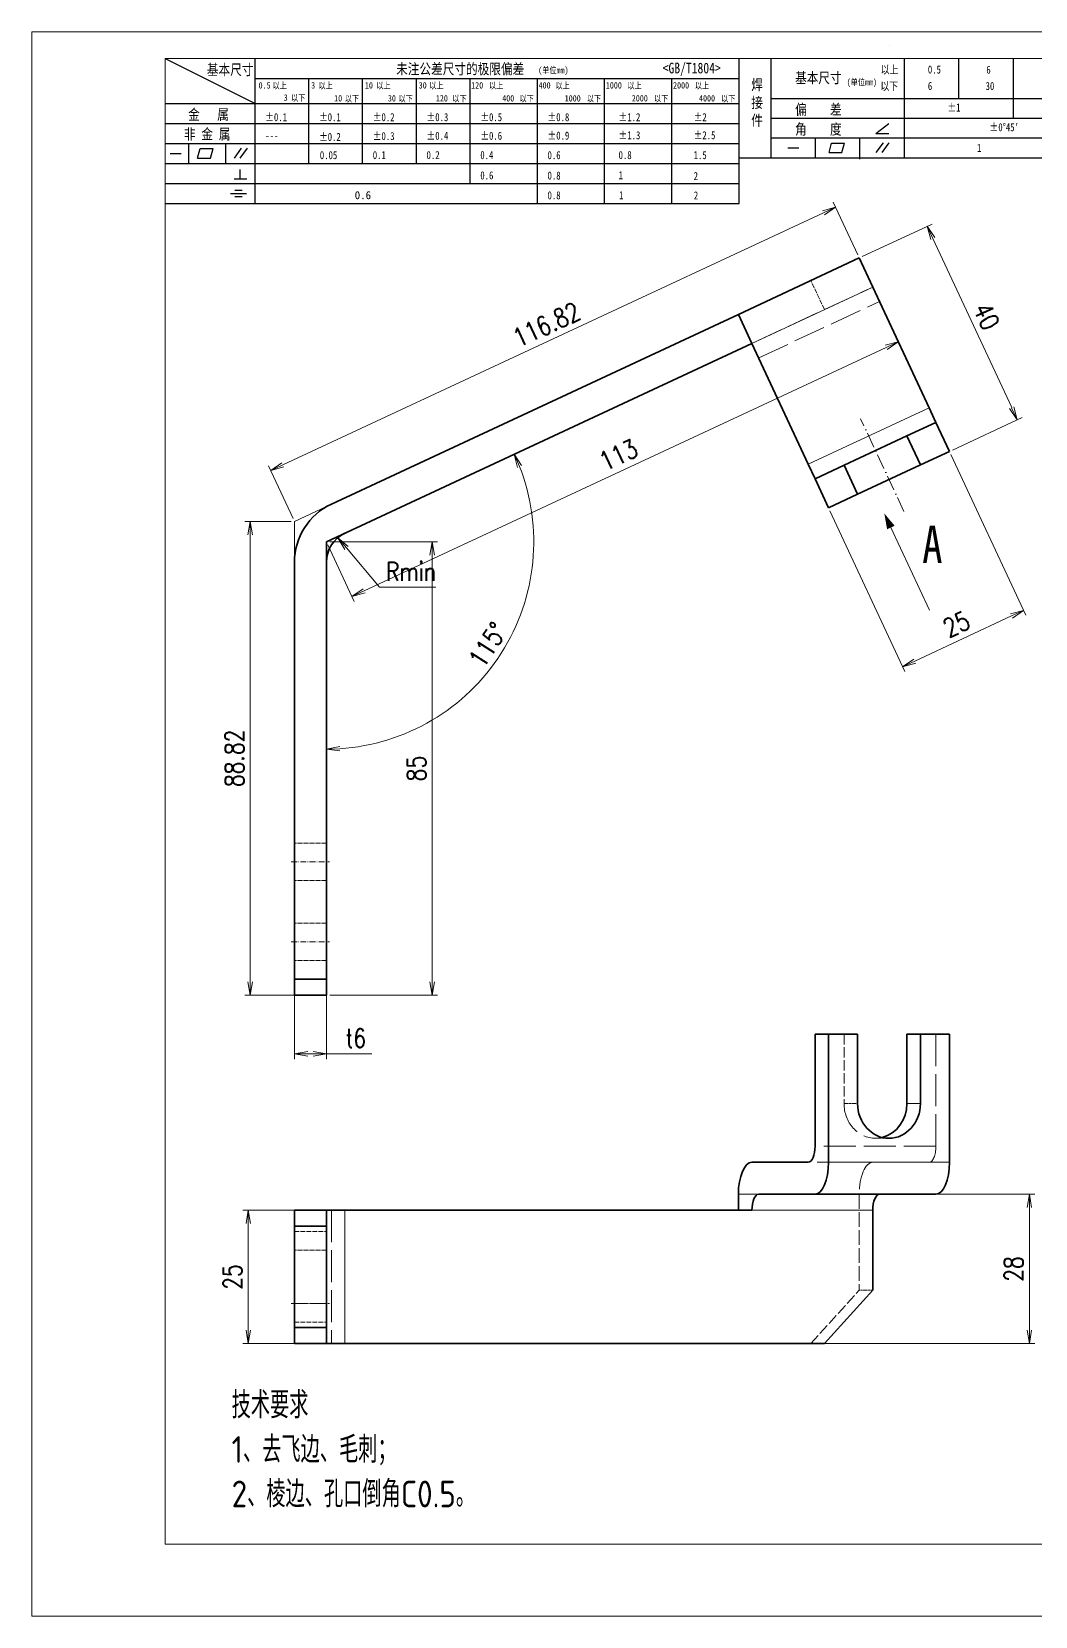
# Model space of a CAD drawing. Header units: millimetres. Extents: x -49572 to 104182, y -50696 to 51993.
# Drawn here: x -48123 to -47934.8, y 44871.9 to 45168.9 of the extents above; entities that cross this region are included whole.
import ezdxf
from ezdxf.enums import TextEntityAlignment as Align

# ---------------------------------------------------------------- set-up
doc = ezdxf.new("R2010")
doc.units = ezdxf.units.MM
doc.header["$LTSCALE"] = 0.5
doc.linetypes.add('DASHDOT', pattern=[18.5, 12, -3, 0.5, -3])
doc.linetypes.add('DASHED', pattern=[15, 12, -3])
doc.layers.add('图\\M+19E79\\M+195B6\\M+18E9A', color=7, linetype='Continuous')
doc.layers.add('材质', color=7, linetype='Continuous')
for name, color, linetype, lineweight in [('图框', 7, 'Continuous', 18), ('标注线', 3, 'Continuous', 18), ('细实线', 3, 'Continuous', 18)]:
    doc.layers.add(name, color=color, linetype=linetype, lineweight=lineweight)
doc.layers.add('打印', color=7, linetype='Continuous', lineweight=15, plot=False)
doc.layers.add('打印-禁用', color=7, linetype='Continuous', lineweight=15, plot=False)
doc.styles.add('DIM', font='romans.shx', dxfattribs={"width": 0.8, "bigfont": 'bigfont.shx'})
doc.styles.add('国标', font='simfang.ttf', dxfattribs={"width": 0.8})
doc.styles.add('机械长仿宋', font='gbenor.shx', dxfattribs={"height": 1, "bigfont": 'gbcbig.shx'})
doc.dimstyles.new('DEH 1-1', dxfattribs={"dimtxt": 3.5, "dimasz": 2.5, "dimexe": 1, "dimexo": 0.625, "dimgap": 1.2, "dimtad": 1, "dimtoh": 1, "dimdsep": 46, "dimtxsty": 'DIM', "dimblk": 'OPEN', "dimcen": 0, "dimclrd": 8, "dimclre": 8, "dimclrt": 2, "dimazin": 2, "dimtfac": 0.5, "dimtmove": 0, "dimatfit": 3, "dimldrblk": 'OPEN', "dimfxl": 0, "dimtolj": 2, "dimlwd": 18, "dimlwe": 18, "dimarcsym": 0})
doc.dimstyles.new('DEH 1-1$0', dxfattribs={"dimtxt": 3.5, "dimasz": 2.5, "dimexe": 1, "dimexo": 0.625, "dimgap": 1.2, "dimtad": 1, "dimzin": 9, "dimdsep": 46, "dimtxsty": 'DIM', "dimblk": 'OPEN', "dimcen": 0, "dimclrd": 8, "dimclre": 8, "dimclrt": 2, "dimazin": 2, "dimtfac": 0.5, "dimtmove": 0, "dimatfit": 3, "dimldrblk": 'OPEN', "dimfxl": 0, "dimtolj": 2, "dimlwd": 18, "dimlwe": 18, "dimarcsym": 0})
doc.dimstyles.new('DEH 1-1$4', dxfattribs={"dimtxt": 3.5, "dimasz": 2.5, "dimexe": 1, "dimexo": 0.625, "dimgap": 1.2, "dimtad": 1, "dimtoh": 1, "dimdsep": 46, "dimtxsty": 'DIM', "dimblk": 'OPEN', "dimcen": 0, "dimclrd": 8, "dimclre": 8, "dimclrt": 2, "dimazin": 2, "dimtfac": 0.5, "dimtofl": 0, "dimtmove": 0, "dimatfit": 3, "dimldrblk": 'OPEN', "dimfxl": 0, "dimtolj": 2, "dimlwd": 18, "dimlwe": 18, "dimarcsym": 0})

# ---------------------------------------------------------------- blocks, each defined once
blk = doc.blocks.new('GZDEH零件A3图框V01版')
at = {"layer": '图\\M+19E79\\M+195B6\\M+18E9A', "color": 9}
for p, q in [((2882.49, -1554.46), (2899.37, -1562.92)), ((2899.37, -1581.67), (2899.37, -1554.46)), ((2990.09, -1581.67), (2990.09, -1554.46)), ((2996.09, -1573.08), (2996.09, -1554.46)), ((3021.09, -1561.98), (3021.09, -1554.46)), ((3031.31, -1561.98), (3031.31, -1554.46)), ((3041.53, -1561.98), (3041.53, -1554.46)), ((2899.37, -1558.24), (2990.09, -1558.24)), ((2909.45, -1574.17), (2909.45, -1558.24)), ((2919.53, -1574.17), (2919.53, -1558.24)), ((2929.61, -1574.17), (2929.61, -1558.24)), ((2939.69, -1577.92), (2939.69, -1558.24)), ((2952.29, -1581.67), (2952.29, -1558.24)), ((2964.89, -1581.67), (2964.89, -1558.24)), ((2977.49, -1581.67), (2977.49, -1558.24)), ((2996.09, -1561.98), (3113.09, -1561.98)), ((3021.09, -1573.08), (3021.09, -1561.98)), ((3041.53, -1565.68), (3041.53, -1561.98)), ((2882.49, -1562.92), (2990.09, -1562.92)), ((2882.49, -1566.67), (2990.09, -1566.67)), ((2996.09, -1565.68), (3113.09, -1565.68)), ((3015.75, -1568.51), (3018.15, -1566.66)), ((2882.49, -1570.42), (2990.09, -1570.42)), ((2886.92, -1574.12), (2886.92, -1570.42)), ((2893.91, -1574.12), (2893.91, -1570.42)), ((2996.09, -1569.38), (3113.09, -1569.38)), ((3004.42, -1573.08), (3004.42, -1569.38)), ((3006.97, -1572.12), (3007.45, -1570.33)), ((3007.45, -1570.33), (3009.86, -1570.33)), ((3009.39, -1572.12), (3009.86, -1570.33)), ((3012.75, -1573.08), (3012.75, -1569.38)), ((3015.75, -1568.51), (3018.15, -1568.51)), ((3015.81, -1572.12), (3017.15, -1570.26)), ((3016.89, -1572.12), (3018.23, -1570.26)), ((2883.43, -1572.27), (2885.49, -1572.27)), ((2888.59, -1573.16), (2889.07, -1571.37)), ((2888.59, -1573.16), (2891, -1573.16)), ((2889.07, -1571.37), (2891.48, -1571.37)), ((2891, -1573.16), (2891.48, -1571.37)), ((2895.52, -1573.16), (2896.85, -1571.3)), ((2896.6, -1573.16), (2897.94, -1571.3)), ((2990.09, -1573.08), (3113.09, -1573.08)), ((2999.26, -1571.23), (3001.32, -1571.23)), ((3006.97, -1572.12), (3009.39, -1572.12)), ((3012.75, -1573.33), (3012.75, -1573.08)), ((2882.49, -1574.17), (2990.09, -1574.17)), ((2895.42, -1577.05), (2897.81, -1577.05)), ((2896.58, -1577.05), (2896.58, -1575.28)), ((2882.49, -1577.92), (2990.09, -1577.92)), ((2894.79, -1579.77), (2897.77, -1579.77)), ((2895.57, -1579.17), (2896.92, -1579.17)), ((2882.49, -1581.67), (2990.09, -1581.67)), ((2895.57, -1580.37), (2896.93, -1580.37))]:
    blk.add_line(p, q, dxfattribs=at)
at = {"layer": '图框', "linetype": 'Continuous'}
for p, q in [((2882.49, -1554.46), (2882.49, -1832.96)), ((3272.49, -1554.46), (2882.49, -1554.46)), ((2882.49, -1832.96), (3272.49, -1832.96))]:
    blk.add_line(p, q, dxfattribs=at)
at = {"layer": '打印-禁用', "linetype": 'Continuous'}
for p, q in [((2857.49, -1549.46), (2857.49, -1846.46)), ((3277.49, -1549.46), (2857.49, -1549.46)), ((2857.49, -1846.46), (3277.49, -1846.46))]:
    blk.add_line(p, q, dxfattribs=at)
at = {"layer": '图\\M+19E79\\M+195B6\\M+18E9A', "color": 9, "style": '国标', "width": 0.8}
for s, height, p in [('基本尺寸', 2, (2890.33, -1557.58)), ('未注公差尺寸的极限偏差', 2, (2925.81, -1557.44)), ('<GB/T1804>', 2, (2975.78, -1557.27)), ('以上', 1.5, (3016.64, -1557.33)), ('0.5', 1.5, (3025.49, -1557.3)), ('6', 1.5, (3036.45, -1557.34)), ('30', 1.2, (2930.04, -1560.11)), ('基本尺寸', 2, (3000.6, -1559.1)), ('以下', 1.5, (3016.58, -1560.43)), ('6', 1.5, (3025.49, -1560.38)), ('30', 1.5, (3036.31, -1560.39)), ('金   属', 2, (2886.82, -1565.98)), ('±0.1', 1.5, (2901.27, -1566.23)), ('±0.1', 1.5, (2911.35, -1566.23)), ('±0.2', 1.5, (2921.43, -1566.23)), ('±0.3', 1.5, (2931.51, -1566.23)), ('±0.5', 1.5, (2941.59, -1566.23)), ('±0.8', 1.5, (2954.19, -1566.23)), ('±1.2', 1.5, (2967.51, -1566.23)), ('±2', 1.5, (2981.58, -1566.23)), ('偏    差', 2, (3000.6, -1565.04)), ('±1', 1.5, (3029.16, -1564.42)), ('非 金 属', 2, (2886.02, -1569.65)), ('±0.3', 1.5, (2921.43, -1569.77)), ('±0.4', 1.5, (2931.51, -1569.71)), ('±0.6', 1.5, (2941.59, -1569.71)), ('±0.9', 1.5, (2954.19, -1569.68)), ('±1.3', 1.5, (2967.51, -1569.62)), ('±2.5', 1.5, (2981.58, -1569.61)), ('角    度', 2, (3000.6, -1568.74)), ("±0%%D45'", 1.5, (3037.06, -1568.12)), ('---', 1.5, (2901.27, -1569.65)), ('±0.2', 1.5, (2911.35, -1569.92)), ('1', 1.5, (3034.69, -1571.98)), ('0.1', 1.5, (2921.43, -1573.34)), ('0.2', 1.5, (2931.51, -1573.33)), ('0.4', 1.5, (2941.59, -1573.33)), ('0.6', 1.5, (2954.19, -1573.35)), ('0.8', 1.5, (2967.51, -1573.33)), ('1.5', 1.5, (2981.58, -1573.34)), ('0.6', 1.5, (2941.59, -1577.14)), ('0.8', 1.5, (2954.19, -1577.17)), ('1', 1.5, (2967.51, -1577.12)), ('2', 1.5, (2981.58, -1577.26)), ('0.8', 1.5, (2954.19, -1580.87)), ('1', 1.5, (2967.59, -1580.86)), ('2', 1.5, (2981.62, -1580.89))]:
    blk.add_text(s, height=height, dxfattribs=at).set_placement(p)
at = {"layer": '图\\M+19E79\\M+195B6\\M+18E9A', "color": 9, "lineweight": 15, "style": '国标', "width": 0.8}
for s, p in [('(单位mm)', (2952.44, -1557.27)), ('0.5', (2900.03, -1560.11)), ('以上', (2902.64, -1560.16)), ('3', (2909.88, -1560.11)), ('以上', (2911.25, -1560.16)), ('10', (2919.96, -1560.11)), ('以上', (2922.09, -1560.16)), ('以上', (2932.02, -1560.16)), ('120', (2939.88, -1560.11)), ('以上', (2943.21, -1560.16)), ('400', (2952.52, -1560.11)), ('以上', (2955.68, -1560.16)), ('1000', (2965.12, -1560.11)), ('以上', (2969.16, -1560.16)), ('2000', (2977.72, -1560.11)), ('以上', (2981.8, -1560.16)), ('(单位mm)', (3010.27, -1559.51)), ('3', (2904.73, -1562.41)), ('以下', (2906.1, -1562.46)), ('10', (2914.19, -1562.54)), ('以下', (2916.18, -1562.59)), ('30', (2924.27, -1562.54)), ('以下', (2926.26, -1562.59)), ('120', (2933.26, -1562.54)), ('以下', (2936.34, -1562.59)), ('400', (2945.7, -1562.54)), ('以下', (2948.94, -1562.59)), ('1000', (2957.41, -1562.54)), ('以下', (2961.54, -1562.59)), ('2000', (2969.99, -1562.54)), ('以下', (2974.14, -1562.59)), ('4000', (2982.59, -1562.54)), ('以下', (2986.74, -1562.59))]:
    blk.add_text(s, height=1.2, dxfattribs=at).set_placement(p)
at = {"layer": '图\\M+19E79\\M+195B6\\M+18E9A', "color": 9, "lineweight": 13, "style": '国标'}
blk.add_text('0.6', height=1.5, dxfattribs=at).set_placement((2918.05, -1580.85))
at = {"layer": '图\\M+19E79\\M+195B6\\M+18E9A', "color": 9, "insert": (2992.39, -1558.41), "char_height": 2, "width": 3.1877, "attachment_point": 1, "style": '国标'}
blk.add_mtext('焊\\P接\\P件', dxfattribs=at)
at = {"layer": '图\\M+19E79\\M+195B6\\M+18E9A', "color": 9, "insert": (2911.51, -1573.37), "char_height": 1.5, "attachment_point": 7, "style": '国标'}
blk.add_mtext_dynamic_manual_height_columns('0.05', width=5.1982, gutter_width=12.5, heights=[0], dxfattribs=at)
blk = doc.blocks.new('DEH A3')
at = {"layer": '图框'}
blk.add_blockref('GZDEH零件A3图框V01版', (-2857.49, 1846.46), dxfattribs=at)
blk = doc.blocks.new('_Open')
at = {"color": 0, "linetype": 'ByBlock', "lineweight": -2}
for p, q in [((-1, 0.17), (0, 0)), ((-1, -0.17), (0, 0)), ((0, 0), (-1, 0))]:
    blk.add_line(p, q, dxfattribs=at)
blk = doc.blocks.new('*D285')
at = {"layer": 'Defpoints', "color": 0, "transparency": 16777216}
for p in [(-48082.02, 45077.1), (-48073.72, 45077.1), (-48072.14, 44988.28)]:
    blk.add_point(p, dxfattribs=at)
at = {"layer": '标注线', "color": 8, "lineweight": 18, "transparency": 16777216}
for p, q in [((-48074.34, 45077.1), (-48083.02, 45077.1)), ((-48082.02, 44990.78), (-48082.02, 45074.6)), ((-48072.77, 44988.28), (-48083.02, 44988.28))]:
    blk.add_line(p, q, dxfattribs=at)
at = {"layer": '标注线', "color": 8, "lineweight": 18, "transparency": 16777216, "xscale": 2.5, "yscale": 2.5, "zscale": 2.5}
for p, rotation in [((-48082.02, 45077.1), 90), ((-48082.02, 44988.28), 270)]:
    blk.add_blockref('_Open', p, dxfattribs=dict(at, rotation=rotation))
at = {"layer": '标注线', "color": 2, "transparency": 16777216, "insert": (-48084.97, 45032.69), "char_height": 3.5, "attachment_point": 5, "rotation": 90, "style": 'DIM'}
blk.add_mtext('\\A2;88.82', dxfattribs=at)
blk = doc.blocks.new('*D286')
at = {"layer": 'Defpoints', "color": 0, "transparency": 16777216}
for p in [(-47972.28, 45136.01), (-47967.84, 45126.47), (-48073.72, 45077.1)]:
    blk.add_point(p, dxfattribs=at)
at = {"layer": '标注线', "color": 8, "lineweight": 18, "transparency": 16777216}
for p, q in [((-47968.1, 45127.04), (-47972.71, 45136.91)), ((-48075.9, 45087.69), (-47974.55, 45134.95)), ((-48073.98, 45077.67), (-48078.58, 45087.54))]:
    blk.add_line(p, q, dxfattribs=at)
at = {"layer": '标注线', "color": 8, "lineweight": 18, "transparency": 16777216, "xscale": 2.5, "yscale": 2.5, "zscale": 2.5}
for p, rotation in [((-47972.28, 45136.01), 24.99998907019528), ((-48078.16, 45086.63), 204.9999890701953)]:
    blk.add_blockref('_Open', p, dxfattribs=dict(at, rotation=rotation))
at = {"layer": '标注线', "color": 2, "transparency": 16777216, "insert": (-48026.47, 45113.99), "char_height": 3.5, "attachment_point": 5, "rotation": 25, "style": 'DIM'}
blk.add_mtext('\\A2;116.82', dxfattribs=at)
blk = doc.blocks.new('*D287')
at = {"layer": 'Defpoints', "color": 0, "transparency": 16777216}
for p in [(-47967.84, 45126.47), (-47938.21, 45096.15), (-47950.93, 45090.22)]:
    blk.add_point(p, dxfattribs=at)
at = {"layer": '标注线', "color": 8, "lineweight": 18, "transparency": 16777216}
for p, q in [((-47967.27, 45126.74), (-47954.2, 45132.83)), ((-47954.05, 45130.14), (-47939.26, 45098.42)), ((-47950.37, 45090.48), (-47937.3, 45096.58))]:
    blk.add_line(p, q, dxfattribs=at)
at = {"layer": '标注线', "color": 8, "lineweight": 18, "transparency": 16777216, "xscale": 2.5, "yscale": 2.5, "zscale": 2.5}
for p, rotation in [((-47955.11, 45132.41), 115.0003793419053), ((-47938.21, 45096.15), 295.0003793419052)]:
    blk.add_blockref('_Open', p, dxfattribs=dict(at, rotation=rotation))
at = {"layer": '标注线', "color": 2, "transparency": 16777216, "insert": (-47943.98, 45115.53), "char_height": 3.5, "attachment_point": 5, "rotation": 295.0004, "style": 'DIM'}
blk.add_mtext('\\A2;40', dxfattribs=at)
blk = doc.blocks.new('*D288')
at = {"layer": 'Defpoints', "color": 0, "transparency": 16777216}
for p in [(-47950.93, 45090.22), (-47973.59, 45079.65), (-47937.05, 45060.43)]:
    blk.add_point(p, dxfattribs=at)
at = {"layer": '标注线', "color": 8, "lineweight": 18, "transparency": 16777216}
for p, q in [((-47950.67, 45089.65), (-47936.62, 45059.53)), ((-47973.33, 45079.09), (-47959.28, 45048.96)), ((-47957.44, 45050.93), (-47939.31, 45059.38))]:
    blk.add_line(p, q, dxfattribs=at)
at = {"layer": '标注线', "color": 8, "lineweight": 18, "transparency": 16777216, "xscale": 2.5, "yscale": 2.5, "zscale": 2.5}
for p, rotation in [((-47937.05, 45060.43), 24.99948161768007), ((-47959.7, 45049.87), 204.9994816176801)]:
    blk.add_blockref('_Open', p, dxfattribs=dict(at, rotation=rotation))
at = {"layer": '标注线', "color": 2, "transparency": 16777216, "insert": (-47949.62, 45057.83), "char_height": 3.5, "attachment_point": 5, "rotation": 24.9995, "style": 'DIM'}
blk.add_mtext('\\A2;25', dxfattribs=at)
blk = doc.blocks.new('*D289')
at = {"layer": 'Defpoints', "color": 0, "transparency": 16777216}
for p in [(-47987.96, 45110.47), (-48064.25, 45074.89), (-48067.72, 45069.46), (-48043.62, 45042.8), (-48067.72, 44991.28)]:
    blk.add_point(p, dxfattribs=at)
at = {"layer": '标注线', "color": 8, "lineweight": 18, "transparency": 16777216}
blk.add_arc((-48067.72, 45073.28), 38.86, 273.687, 21.313, dxfattribs=at)
at = {"layer": '标注线', "color": 8, "lineweight": 18, "transparency": 16777216, "xscale": 2.5, "yscale": 2.5, "zscale": 2.5}
for p, rotation in [((-48032.5, 45089.7), 113.1564703743195), ((-48067.72, 45034.42), 181.8435011118472)]:
    blk.add_blockref('_Open', p, dxfattribs=dict(at, rotation=rotation))
at = {"layer": '标注线', "color": 2, "transparency": 16777216, "insert": (-48037.43, 45053.98), "char_height": 3.5, "attachment_point": 5, "rotation": 57.5, "style": 'DIM'}
blk.add_mtext('\\A2;115\\M+1818B', dxfattribs=at)
blk = doc.blocks.new('*D290')
at = {"layer": 'Defpoints', "color": 0, "transparency": 16777216}
for p in [(-48065.59, 45074.03), (-48061.72, 45069.46)]:
    blk.add_point(p, dxfattribs=at)
at = {"layer": '标注线', "color": 8, "lineweight": 18, "transparency": 16777216}
for p, q in [((-48057.75, 45064.77), (-48063.98, 45072.13)), ((-48047.21, 45064.77), (-48057.75, 45064.77))]:
    blk.add_line(p, q, dxfattribs=at)
at = {"layer": '标注线', "color": 8, "lineweight": 18, "transparency": 16777216, "xscale": 2.5, "yscale": 2.5, "zscale": 2.5, "rotation": 130.2640217203942}
blk.add_blockref('_Open', (-48065.59, 45074.03), dxfattribs=at)
at = {"layer": '标注线', "color": 2, "transparency": 16777216, "insert": (-48051.88, 45067.72), "char_height": 3.5, "attachment_point": 5, "style": 'DIM'}
blk.add_mtext('\\A2;{\\Fromans,bigfont|c134;Rmin}', dxfattribs=at)
blk = doc.blocks.new('*D291')
at = {"layer": 'Defpoints', "color": 0, "transparency": 16777216}
for p in [(-48073.72, 44991.28), (-48067.72, 44991.28), (-48067.72, 44977.3)]:
    blk.add_point(p, dxfattribs=at)
at = {"layer": '标注线', "color": 8, "lineweight": 18, "transparency": 16777216}
for p, q in [((-48073.72, 44990.65), (-48073.72, 44976.3)), ((-48067.72, 44990.65), (-48067.72, 44976.3)), ((-48071.22, 44977.3), (-48070.22, 44977.3)), ((-48067.72, 44977.3), (-48059.22, 44977.3))]:
    blk.add_line(p, q, dxfattribs=at)
at = {"layer": '标注线', "color": 8, "lineweight": 18, "transparency": 16777216, "xscale": 2.5, "yscale": 2.5, "zscale": 2.5, "rotation": 180}
blk.add_blockref('_Open', (-48073.72, 44977.3), dxfattribs=at)
at = {"layer": '标注线', "color": 8, "lineweight": 18, "transparency": 16777216, "xscale": 2.5, "yscale": 2.5, "zscale": 2.5}
blk.add_blockref('_Open', (-48067.72, 44977.3), dxfattribs=at)
at = {"layer": '标注线', "color": 2, "transparency": 16777216, "insert": (-48062.22, 44980.25), "char_height": 3.5, "attachment_point": 5, "style": 'DIM'}
blk.add_mtext('\\A2;{\\Fromans,bigfont|c134;t}6', dxfattribs=at)
blk = doc.blocks.new('*D292')
at = {"layer": 'Defpoints', "color": 0, "transparency": 16777216}
for p in [(-48082.37, 44947.99), (-48042.67, 44947.99), (-48042.67, 44922.99)]:
    blk.add_point(p, dxfattribs=at)
at = {"layer": '标注线', "color": 8, "lineweight": 18, "transparency": 16777216}
for p, q in [((-48043.3, 44947.99), (-48083.37, 44947.99)), ((-48082.37, 44925.49), (-48082.37, 44945.49)), ((-48043.3, 44922.99), (-48083.37, 44922.99))]:
    blk.add_line(p, q, dxfattribs=at)
at = {"layer": '标注线', "color": 8, "lineweight": 18, "transparency": 16777216, "xscale": 2.5, "yscale": 2.5, "zscale": 2.5}
for p, rotation in [((-48082.37, 44947.99), 90), ((-48082.37, 44922.99), 270)]:
    blk.add_blockref('_Open', p, dxfattribs=dict(at, rotation=rotation))
at = {"layer": '标注线', "color": 2, "transparency": 16777216, "insert": (-48085.32, 44935.49), "char_height": 3.5, "attachment_point": 5, "rotation": 90, "style": 'DIM'}
blk.add_mtext('\\A2;25', dxfattribs=at)
blk = doc.blocks.new('*D307')
at = {"layer": 'Defpoints', "color": 0, "transparency": 16777216}
for p in [(-47957.9, 44950.99), (-47984.19, 44922.99), (-47935.95, 44922.99)]:
    blk.add_point(p, dxfattribs=at)
at = {"layer": '标注线', "color": 8, "lineweight": 18, "transparency": 16777216}
for p, q in [((-47957.28, 44950.99), (-47934.95, 44950.99)), ((-47935.95, 44948.49), (-47935.95, 44925.49)), ((-47983.57, 44922.99), (-47934.95, 44922.99))]:
    blk.add_line(p, q, dxfattribs=at)
at = {"layer": '标注线', "color": 8, "lineweight": 18, "transparency": 16777216, "xscale": 2.5, "yscale": 2.5, "zscale": 2.5}
for p, rotation in [((-47935.95, 44950.99), 90), ((-47935.95, 44922.99), 270)]:
    blk.add_blockref('_Open', p, dxfattribs=dict(at, rotation=rotation))
at = {"layer": '标注线', "color": 2, "transparency": 16777216, "insert": (-47938.9, 44936.99), "char_height": 3.5, "attachment_point": 5, "rotation": 90, "style": 'DIM'}
blk.add_mtext('\\A2;28', dxfattribs=at)
blk = doc.blocks.new('*D378')
at = {"layer": 'Defpoints', "color": 0, "transparency": 16777216}
for p in [(-48067.72, 45073.28), (-48067.72, 44988.28), (-48047.89, 44988.28)]:
    blk.add_point(p, dxfattribs=at)
at = {"layer": '标注线', "color": 8, "lineweight": 18, "transparency": 16777216}
for p, q in [((-48067.09, 45073.28), (-48046.89, 45073.28)), ((-48047.89, 45070.78), (-48047.89, 44990.78)), ((-48067.09, 44988.28), (-48046.89, 44988.28))]:
    blk.add_line(p, q, dxfattribs=at)
at = {"layer": '标注线', "color": 8, "lineweight": 18, "transparency": 16777216, "xscale": 2.5, "yscale": 2.5, "zscale": 2.5}
for p, rotation in [((-48047.89, 45073.28), 90), ((-48047.89, 44988.28), 270)]:
    blk.add_blockref('_Open', p, dxfattribs=dict(at, rotation=rotation))
at = {"layer": '标注线', "color": 2, "transparency": 16777216, "insert": (-48050.84, 45030.78), "char_height": 3.5, "attachment_point": 5, "rotation": 90, "style": 'DIM'}
blk.add_mtext('\\A2;85', dxfattribs=at)
blk = doc.blocks.new('*D379')
at = {"layer": 'Defpoints', "color": 0, "transparency": 16777216}
for p in [(-47965.3, 45121.03), (-47960.52, 45110.78), (-48067.72, 45073.28)]:
    blk.add_point(p, dxfattribs=at)
at = {"layer": '标注线', "color": 8, "lineweight": 18, "transparency": 16777216}
for p, q in [((-47965.04, 45120.47), (-47960.1, 45109.87)), ((-48060.67, 45064.08), (-47962.79, 45109.72)), ((-48067.45, 45072.71), (-48062.51, 45062.11))]:
    blk.add_line(p, q, dxfattribs=at)
at = {"layer": '标注线', "color": 8, "lineweight": 18, "transparency": 16777216, "xscale": 2.5, "yscale": 2.5, "zscale": 2.5}
for p, rotation in [((-47960.52, 45110.78), 24.99995424165503), ((-48062.93, 45063.02), 204.999954241655)]:
    blk.add_blockref('_Open', p, dxfattribs=dict(at, rotation=rotation))
at = {"layer": '标注线', "color": 2, "transparency": 16777216, "insert": (-48012.97, 45089.57), "char_height": 3.5, "attachment_point": 5, "rotation": 25, "style": 'DIM'}
blk.add_mtext('\\A2;113', dxfattribs=at)

msp = doc.modelspace()

# ---------------------------------------------------------------- linework, layer by layer
at = {"color": 7, "lineweight": 35}
for p, q in [((-47990.496, 45115.906), (-47967.839, 45126.471)), ((-47965.303, 45121.033), (-47954.738, 45098.376)), ((-48066.787, 45080.331), (-47990.496, 45115.906)), ((-48067.716, 45073.277), (-47987.961, 45110.468)), ((-47987.961, 45110.468), (-47977.395, 45087.81)), ((-48067.716, 44991.277), (-48067.716, 45073.277)), ((-48073.716, 44991.277), (-48073.716, 45069.455)), ((-47976.127, 44959.987), (-47976.127, 44980.987)), ((-47973.592, 44956.987), (-47973.592, 44980.987)), ((-47950.934, 44956.987), (-47950.934, 44980.987)), ((-47976.127, 44950.987), (-47953.47, 44950.987)), ((-48064.252, 44947.987), (-47987.961, 44947.987)), ((-48064.252, 44922.987), (-47974.366, 44922.987))]:
    msp.add_line(p, q, dxfattribs=at)
at = {"color": 7, "lineweight": 35, "ltscale": 0.15}
for p, q in [((-47967.839, 45126.471), (-47965.303, 45121.033)), ((-47953.47, 45095.657), (-47958.908, 45093.121)), ((-47958.908, 45093.121), (-47956.372, 45087.683)), ((-47970.69, 45087.627), (-47976.127, 45085.091)), ((-47970.69, 45087.627), (-47968.154, 45082.189)), ((-47976.127, 45085.091), (-47973.592, 45079.653)), ((-47973.592, 45079.653), (-47968.154, 45082.189)), ((-48067.716, 44991.277), (-48073.716, 44991.277)), ((-48067.716, 44988.277), (-48073.716, 44988.277)), ((-48067.716, 44947.987), (-48073.716, 44947.987)), ((-48067.716, 44944.987), (-48073.716, 44944.987)), ((-48067.716, 44925.987), (-48073.716, 44925.987)), ((-48067.716, 44922.987), (-48073.716, 44922.987))]:
    msp.add_line(p, q, dxfattribs=at)
at = {"color": 1, "linetype": 'DASHED', "lineweight": 13}
for p, q in [((-47987.961, 45110.468), (-47965.303, 45121.033)), ((-47986.693, 45107.749), (-47964.035, 45118.314)), ((-47976.127, 45085.091), (-47953.47, 45095.657)), ((-47953.47, 44959.987), (-47953.47, 44980.987)), ((-47953.47, 44959.987), (-47976.127, 44959.987)), ((-47954.738, 44956.987), (-47977.395, 44956.987)), ((-47990.496, 44950.987), (-47967.839, 44950.987)), ((-48066.787, 44947.987), (-48066.787, 44922.987))]:
    msp.add_line(p, q, dxfattribs=at)
at = {"color": 7, "lineweight": 13}
for p, q in [((-47987.961, 45110.468), (-47965.303, 45121.033)), ((-47954.738, 45098.376), (-47977.395, 45087.81)), ((-47973.592, 44956.987), (-47950.934, 44956.987)), ((-48064.252, 44947.987), (-48064.252, 44922.987)), ((-47987.961, 44947.987), (-47965.303, 44947.987))]:
    msp.add_line(p, q, dxfattribs=at)
at = {"color": 1, "linetype": 'DASHED', "lineweight": 13, "ltscale": 0.15}
for p, q in [((-47974.366, 45116.807), (-47976.902, 45122.245)), ((-48067.716, 45016.777), (-48073.716, 45016.777)), ((-48067.716, 45009.777), (-48073.716, 45009.777)), ((-48067.716, 45001.777), (-48073.716, 45001.777)), ((-48067.716, 44994.777), (-48073.716, 44994.777)), ((-48067.716, 44991.277), (-48073.716, 44991.277)), ((-48073.716, 44943.987), (-48067.716, 44943.987)), ((-48073.716, 44943.987), (-48067.716, 44943.987)), ((-48067.716, 44940.487), (-48073.716, 44940.487)), ((-48067.716, 44940.487), (-48073.716, 44940.487)), ((-48067.716, 44940.487), (-48073.716, 44940.487)), ((-48067.716, 44940.487), (-48073.716, 44940.487)), ((-48067.716, 44930.487), (-48073.716, 44930.487)), ((-48067.716, 44930.487), (-48073.716, 44930.487)), ((-48067.716, 44930.487), (-48073.716, 44930.487)), ((-48067.716, 44930.487), (-48073.716, 44930.487)), ((-48073.716, 44926.987), (-48067.716, 44926.987)), ((-48073.716, 44926.987), (-48067.716, 44926.987))]:
    msp.add_line(p, q, dxfattribs=at)
at = {"color": 7, "lineweight": 35, "ltscale": 0.150001}
msp.add_line((-47990.496, 45115.906), (-47987.961, 45110.468), dxfattribs=at)
at = {"color": 7, "lineweight": 35, "ltscale": 0.075}
for p, q in [((-47954.738, 45098.376), (-47953.47, 45095.657)), ((-47977.395, 45087.81), (-47976.127, 45085.091)), ((-48073.716, 44988.277), (-48073.716, 44991.277)), ((-48067.716, 44988.277), (-48067.716, 44991.277)), ((-47990.496, 44947.987), (-47990.496, 44950.987)), ((-48073.716, 44944.987), (-48073.716, 44947.987)), ((-48067.716, 44944.987), (-48067.716, 44947.987)), ((-48073.716, 44925.987), (-48073.716, 44922.987)), ((-48067.716, 44925.987), (-48067.716, 44922.987))]:
    msp.add_line(p, q, dxfattribs=at)
at = {"color": 2, "linetype": 'DASHDOT', "lineweight": 13, "ltscale": 0.478758}
msp.add_line((-47959.484, 45078.977), (-47967.577, 45096.333), dxfattribs=at)
at = {"color": 7, "lineweight": 35, "ltscale": 0.149999}
msp.add_line((-47950.934, 45090.219), (-47953.47, 45095.657), dxfattribs=at)
at = {"color": 7, "lineweight": 35, "ltscale": 0.325}
for p, q in [((-47958.908, 45093.121), (-47970.69, 45087.627)), ((-47968.154, 45082.189), (-47956.372, 45087.683)), ((-47968.154, 44967.987), (-47968.154, 44980.987)), ((-47958.908, 44967.987), (-47958.908, 44980.987)), ((-47956.372, 44967.987), (-47956.372, 44980.987))]:
    msp.add_line(p, q, dxfattribs=at)
at = {"color": 7, "lineweight": 13, "ltscale": 2.38838e-05}
for p, q in [((-47970.933, 45088.148), (-47970.932, 45088.148)), ((-47957.583, 45066.67), (-47957.582, 45066.671))]:
    msp.add_line(p, q, dxfattribs=at)
at = {"color": 7, "lineweight": 35, "ltscale": 0.149998}
msp.add_line((-47956.372, 45087.683), (-47950.934, 45090.219), dxfattribs=at)
at = {"color": 7, "lineweight": 13, "ltscale": 0.427555}
msp.add_line((-47961.916, 45075.963), (-47954.688, 45060.463), dxfattribs=at)
at = {"color": 2, "linetype": 'DASHDOT', "lineweight": 13, "ltscale": 0.179999}
for p, q in [((-48074.316, 45013.277), (-48067.116, 45013.277)), ((-48074.316, 44998.277), (-48067.116, 44998.277)), ((-48074.316, 44930.487), (-48067.116, 44930.487))]:
    msp.add_line(p, q, dxfattribs=at)
at = {"color": 7, "lineweight": 35, "ltscale": 0.063394}
for p, q in [((-47976.127, 44980.987), (-47973.592, 44980.987)), ((-47958.908, 44980.987), (-47956.372, 44980.987))]:
    msp.add_line(p, q, dxfattribs=at)
at = {"color": 7, "lineweight": 35, "ltscale": 0.135947}
msp.add_line((-47973.592, 44980.987), (-47968.154, 44980.987), dxfattribs=at)
at = {"color": 1, "linetype": 'DASHED', "lineweight": 13, "ltscale": 0.325}
msp.add_line((-47970.69, 44980.987), (-47970.69, 44967.987), dxfattribs=at)
at = {"color": 7, "lineweight": 35, "ltscale": 0.135944}
msp.add_line((-47956.372, 44980.987), (-47950.934, 44980.987), dxfattribs=at)
at = {"color": 1, "linetype": 'DASHED', "lineweight": 13, "ltscale": 0.063394}
for p, q in [((-47970.69, 44967.987), (-47968.154, 44967.987)), ((-47962.263, 44961.487), (-47964.799, 44961.487)), ((-47965.303, 44932.987), (-47967.839, 44932.987))]:
    msp.add_line(p, q, dxfattribs=at)
at = {"color": 7, "lineweight": 13, "ltscale": 0.063394}
msp.add_line((-47958.908, 44967.987), (-47956.372, 44967.987), dxfattribs=at)
at = {"color": 7, "lineweight": 35, "ltscale": 0.264136}
for p, q in [((-47987.961, 44956.987), (-47977.395, 44956.987)), ((-47986.693, 44950.987), (-47976.127, 44950.987))]:
    msp.add_line(p, q, dxfattribs=at)
at = {"color": 1, "linetype": 'DASHED', "lineweight": 13, "ltscale": 0.45}
msp.add_line((-47967.839, 44950.987), (-47967.839, 44932.987), dxfattribs=at)
at = {"color": 7, "lineweight": 35, "ltscale": 0.086606}
for p, q in [((-48064.252, 44947.987), (-48067.716, 44947.987)), ((-48064.252, 44922.987), (-48067.716, 44922.987))]:
    msp.add_line(p, q, dxfattribs=at)
at = {"color": 7, "lineweight": 35, "ltscale": 0.375}
msp.add_line((-47965.303, 44947.987), (-47965.303, 44932.987), dxfattribs=at)
at = {"color": 7, "lineweight": 35, "ltscale": 0.475}
for p, q in [((-48073.716, 44944.987), (-48073.716, 44925.987)), ((-48067.716, 44944.987), (-48067.716, 44925.987))]:
    msp.add_line(p, q, dxfattribs=at)
at = {"color": 1, "linetype": 'DASHED', "lineweight": 13, "ltscale": 0.337398}
msp.add_line((-47976.902, 44922.987), (-47967.839, 44932.987), dxfattribs=at)
at = {"color": 7, "lineweight": 35, "ltscale": 0.337398}
msp.add_line((-47974.366, 44922.987), (-47965.303, 44932.987), dxfattribs=at)
at = {"color": 7, "lineweight": 35}
for radius, end in [(12, 179.99999), (6, 180.00001)]:
    msp.add_arc((-48061.716, 45069.455), radius, 115, end, dxfattribs=at)
at = {"color": 1, "linetype": 'DASHED', "lineweight": 13}
for centre, major_axis, ratio, start_param, end_param in [((-47964.799, 44967.987), (0, 6.5), 0.9063078, 1.5707963, 3.1415927), ((-47964.799, 44967.987), (0, 6.5), 0.9063078, 3.1415927, 3.3585087), ((-47954.738, 44959.987), (0, 3), 0.4226183, 3.1415927, 4.712389), ((-47965.303, 44950.987), (0, 6), 0.4226183, 0, 1.5707963)]:
    msp.add_ellipse(centre, major_axis=major_axis, ratio=ratio, start_param=start_param, end_param=end_param, dxfattribs=at)
at = {"color": 7, "lineweight": 35}
for centre, major_axis, ratio, start_param, end_param in [((-47962.263, 44967.987), (0, -6.5), 0.9063078, 4.712389, 6.2831853), ((-47964.799, 44967.987), (0, 6.5), 0.9063078, 3.3585087, 4.712389), ((-47962.263, 44967.987), (0, -6.5), 0.9063078, 6.2831853, 7.8539816), ((-47977.395, 44959.987), (0, 3), 0.4226183, 3.1415927, 4.712389), ((-47987.961, 44950.987), (0, 6), 0.4226183, 0, 1.5707963), ((-47976.127, 44956.987), (0, 6), 0.4226183, 3.1415927, 4.712389), ((-47953.47, 44956.987), (0, 6), 0.4226183, 3.1415927, 4.712389), ((-47986.693, 44947.987), (0, 3), 0.4226183, 0, 1.5707963), ((-47964.035, 44947.987), (0, 3), 0.4226183, 0, 1.5707963)]:
    msp.add_ellipse(centre, major_axis=major_axis, ratio=ratio, start_param=start_param, end_param=end_param, dxfattribs=at)
at = {"color": 7, "lineweight": 13}
msp.add_solid([(-47962.619, 45075.634), (-47963.14, 45078.589), (-47961.212, 45076.291)], dxfattribs=at)
at = {"layer": '打印'}
msp.add_lwpolyline([(-48122.973, 45168.886), (-47702.973, 45168.886), (-47702.973, 44871.886), (-48122.973, 44871.886)], close=True, dxfattribs=at)
at = {"layer": '标注线'}
for p, q in [((-48073.716, 45077.1), (-48049.684, 45088.306)), ((-48073.716, 45049.876), (-48073.716, 45077.1))]:
    msp.add_line(p, q, dxfattribs=at)
at = {"layer": '细实线', "ltscale": 2.48512e-05}
msp.add_line((-47962.138, 45166.328), (-47962.137, 45166.327), dxfattribs=at)

# ---------------------------------------------------------------- block references
at = {"layer": '图框'}
msp.add_blockref('DEH A3', (-48122.973, 44871.886), dxfattribs=at)

# ---------------------------------------------------------------- texts
at = {"layer": '材质', "color": 3, "style": '国标', "width": 0.8}
msp.add_text('A', height=7, dxfattribs=at).set_placement((-47954.139, 45069.311), align=Align.CENTER)
at = {"layer": '标注线', "color": 2, "insert": (-48085.495, 44892.269), "char_height": 5, "width": 114.82461, "attachment_point": 7, "style": '机械长仿宋'}
msp.add_mtext('\\A2;技术要求\\P1、去飞边、毛刺；\\P2、棱边、孔口倒角C0.5。', dxfattribs=at)

# ---------------------------------------------------------------- dimensions: what is measured, and where the dimension line sits
at = {"layer": '标注线'}
for p1, p2, distance, picture, middle in [((-48073.716, 45077.1), (-47967.839, 45126.471), 10.52, '*D286', (-48026.47, 45113.993)), ((-47967.839, 45126.471), (-47950.934, 45090.219), 14.044, '*D287', (-47943.985, 45115.527)), ((-48067.716, 45073.277), (-47965.303, 45121.033), -11.318, '*D379', (-48012.973, 45089.572)), ((-47973.592, 45079.653), (-47950.934, 45090.219), -32.863, '*D288', (-47949.621, 45057.826))]:
    dim = msp.add_aligned_dim(p1=p1, p2=p2, distance=distance, dimstyle='DEH 1-1$0', dxfattribs=at)
    dim.commit()
    dim.dimension.update_dxf_attribs({"geometry": picture, "text_midpoint": middle})
dim = msp.add_angular_dim_2l(base=(-48043.616, 45042.798), line1=((-48067.716, 44991.277), (-48067.716, 45069.455)), line2=((-48064.252, 45074.893), (-47987.961, 45110.468)), dimstyle='DEH 1-1', dxfattribs=at)
dim.commit()
dim.dimension.update_dxf_attribs({"geometry": '*D289', "text_midpoint": (-48037.433, 45053.985)})
for base, p1, p2, picture, middle in [((-48082.02, 45077.1), (-48072.141, 44988.277), (-48073.716, 45077.1), '*D285', (-48082.02, 45032.689)), ((-48082.37, 44947.987), (-48042.674, 44922.987), (-48042.674, 44947.987), '*D292', (-48082.37, 44935.487))]:
    dim = msp.add_linear_dim(base=base, p1=p1, p2=p2, angle=90, dimstyle='DEH 1-1$0', dxfattribs=at)
    dim.commit()
    dim.dimension.update_dxf_attribs({"geometry": picture, "text_midpoint": middle, "dimtype": 160})
for base, p1, p2, picture, middle in [((-48047.891, 44988.277), (-48067.716, 45073.277), (-48067.716, 44988.277), '*D378', (-48050.841, 45030.777)), ((-47935.947, 44922.987), (-47957.902, 44950.987), (-47984.192, 44922.987), '*D307', (-47938.897, 44936.987))]:
    dim = msp.add_linear_dim(base=base, p1=p1, p2=p2, angle=90, dimstyle='DEH 1-1$0', dxfattribs=at)
    dim.commit()
    dim.dimension.update_dxf_attribs({"geometry": picture, "text_midpoint": middle})
dim = msp.add_radius_dim(center=(-48061.716, 45069.455), mpoint=(-48065.594, 45074.033), text='{\\Fromans,bigfont|c134;Rmin}', dimstyle='DEH 1-1$4', override={"dimtmove": 1}, dxfattribs=at)
dim.commit()
dim.dimension.update_dxf_attribs({"geometry": '*D290', "text_midpoint": (-48057.746, 45064.769), "dimtype": 164})
dim = msp.add_linear_dim(base=(-48067.716, 44977.298), p1=(-48073.716, 44991.277), p2=(-48067.716, 44991.277), text='{\\Fromans,bigfont|c134;t}<>', dimstyle='DEH 1-1$0', dxfattribs=at)
dim.commit()
dim.dimension.update_dxf_attribs({"geometry": '*D291', "text_midpoint": (-48062.216, 44980.248)})

doc.saveas('drawing.dxf')
